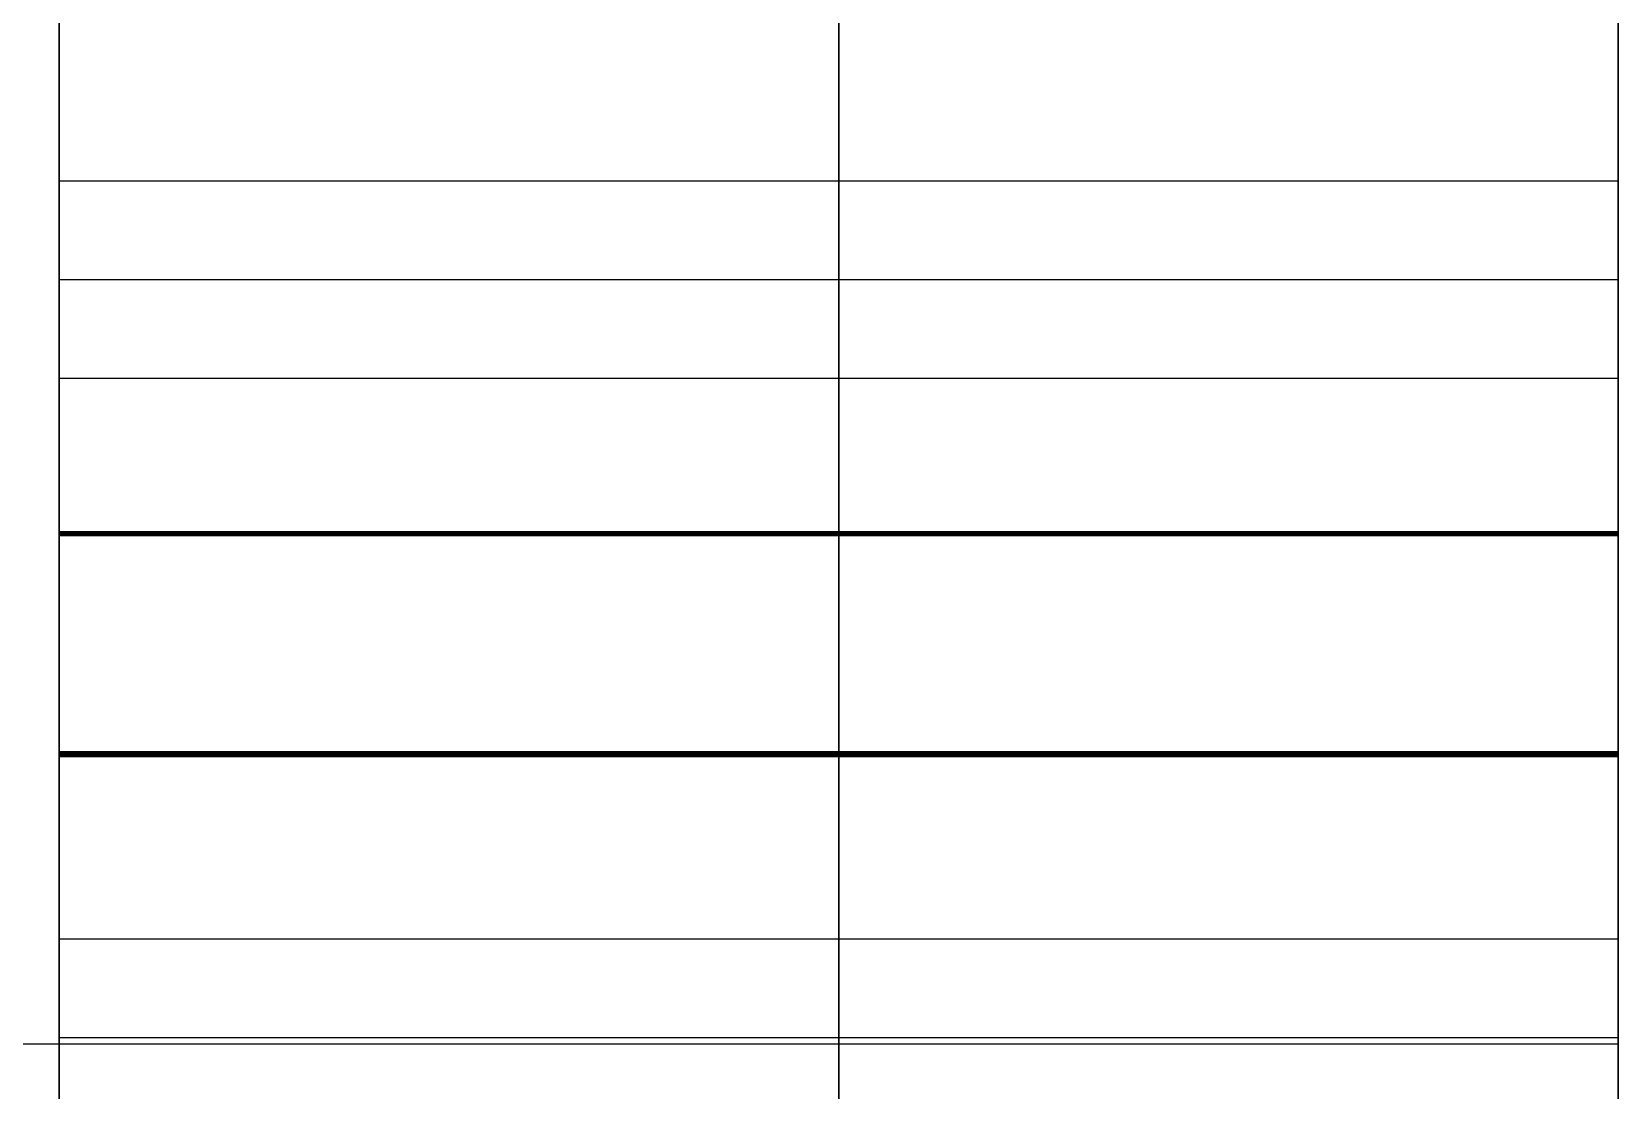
# Model space of a CAD drawing. Header units: millimetres. Extents: x -85 to 1059, y -155 to 155.
# Drawn here: x 1000.39 to 1007, y -6.19 to -1.78 of the extents above; entities that cross this region are included whole.
import ezdxf

# ---------------------------------------------------------------- set-up
doc = ezdxf.new("R2010")
doc.units = ezdxf.units.MM
doc.header["$MEASUREMENT"] = 0
doc.layers.add('Default', color=7, linetype='Continuous', true_color=0x000000)

msp = doc.modelspace()

# ---------------------------------------------------------------- linework, layer by layer
at = {"layer": 'Default'}
msp.add_line((1007, -6), (1007, -11), dxfattribs=at)
for points, degree, knots in [([(1000.5, 0.0018, 150.0005), (1000.5, 82.8446, 150.0005), (1000.5, 150.0018, 82.8432), (1000.5, 150.0018, 0.0004), (1000.5, 150.0018, -82.8427), (1000.5, 82.8446, -150), (1000.5, 0.0018, -150), (1000.5, -82.8411, -150), (1000.5, -149.9983, -82.8427), (1000.5, -149.9983, 0.0004), (1000.5, -149.9983, 82.8432), (1000.5, -82.8411, 150.0005), (1000.5, 0.0018, 150.0005)], 3, [-5, -5, -5, -5, -4, -4, -4, -3, -3, -3, -2, -2, -2, -1, -1, -1, -1]), ([(1000.5, 0.3488, 139.7504), (1000.5, -76.9709, 139.7504), (1000.5, -139.6511, 77.0702), (1000.5, -139.6511, -0.2498), (1000.5, -139.6511, -77.5699), (1000.5, -76.9709, -140.2497), (1000.5, 0.3488, -140.2497), (1000.5, 77.6689, -140.2497), (1000.5, 140.349, -77.5699), (1000.5, 140.349, -0.2498), (1000.5, 140.349, 77.0702), (1000.5, 77.6689, 139.7504), (1000.5, 0.3488, 139.7504)], 3, [20636, 20636, 20636, 20636, 20637, 20637, 20637, 20638, 20638, 20638, 20639, 20639, 20639, 20640, 20640, 20640, 20640]), ([(1007, 0.3488, 139.7504), (1007, -76.9709, 139.7504), (1007, -139.6511, 77.0702), (1007, -139.6511, -0.2498), (1007, -139.6511, -77.5699), (1007, -76.9709, -140.2497), (1007, 0.3488, -140.2497), (1007, 77.6689, -140.2497), (1007, 140.349, -77.5699), (1007, 140.349, -0.2498), (1007, 140.349, 77.0702), (1007, 77.6689, 139.7504), (1007, 0.3488, 139.7504)], 3, [20636, 20636, 20636, 20636, 20637, 20637, 20637, 20638, 20638, 20638, 20639, 20639, 20639, 20640, 20640, 20640, 20640]), ([(1000.5, 0.0018, 140.0004), (1000.5, -77.318, 140.0004), (1000.5, -139.9981, 77.3202), (1000.5, -139.9981, 0.0002), (1000.5, -139.9981, -77.3199), (1000.5, -77.318, -139.9997), (1000.5, 0.0018, -139.9997), (1000.5, 77.3215, -139.9997), (1000.5, 140.002, -77.3199), (1000.5, 140.002, 0.0002), (1000.5, 140.002, 77.3202), (1000.5, 77.3215, 140.0004), (1000.5, 0.0018, 140.0004)], 3, [-1, -1, -1, -1, 0, 0, 0, 1, 1, 1, 2, 2, 2, 3, 3, 3, 3]), ([(1003.75, 0.0018, 140.0004), (1003.75, -77.318, 140.0004), (1003.75, -139.9981, 77.3202), (1003.75, -139.9981, 0.0002), (1003.75, -139.9981, -77.3199), (1003.75, -77.318, -139.9997), (1003.75, 0.0018, -139.9997), (1003.75, 77.3215, -139.9997), (1003.75, 140.002, -77.3199), (1003.75, 140.002, 0.0002), (1003.75, 140.002, 77.3202), (1003.75, 77.3215, 140.0004), (1003.75, 0.0018, 140.0004)], 3, [-1, -1, -1, -1, 0, 0, 0, 1, 1, 1, 2, 2, 2, 3, 3, 3, 3]), ([(1007, 0.0018, 140.0004), (1007, -77.318, 140.0004), (1007, -139.9981, 77.3202), (1007, -139.9981, 0.0002), (1007, -139.9981, -77.3199), (1007, -77.318, -139.9997), (1007, 0.0018, -139.9997), (1007, 77.3215, -139.9997), (1007, 140.002, -77.3199), (1007, 140.002, 0.0002), (1007, 140.002, 77.3202), (1007, 77.3215, 140.0004), (1007, 0.0018, 140.0004)], 3, [-1, -1, -1, -1, 0, 0, 0, 1, 1, 1, 2, 2, 2, 3, 3, 3, 3]), ([(1007, 124.0322, 15.6482), (1007, 116.3332, 77.2989), (1007, 63.7379, 125.0004), (1007, 0.0019, 125.0004), (1007, -17.5054, 125.0004), (1007, -34.1724, 121.4011), (1007, -49.2988, 114.9022)], 3, [595.378082, 595.378082, 595.378082, 595.378082, 596.378082, 596.378082, 596.378082, 597.378082, 597.378082, 597.378082, 597.378082]), ([(1007, -49.627, -114.76), (1007, -34.4135, -121.3481), (1007, -17.6322, -124.9994), (1007, 0.0018, -124.9994), (1007, 63.676, -124.9994), (1007, 116.2304, -77.3892), (1007, 124.0095, -15.8252)], 3, [1200.555169, 1200.555169, 1200.555169, 1200.555169, 1201.555169, 1201.555169, 1201.555169, 1202.555169, 1202.555169, 1202.555169, 1202.555169]), ([(1007, 0.0018, 11.1001), (1007, -6.1285, 11.1001), (1007, -11.098, 6.1305), (1007, -11.098, -0.0001), (1007, -11.098, -6.1303), (1007, -6.1285, -11.0999), (1007, 0.0018, -11.0999), (1007, 6.132, -11.0999), (1007, 11.1019, -6.1303), (1007, 11.1019, -0.0001), (1007, 11.1019, 6.1305), (1007, 6.132, 11.1001), (1007, 0.0018, 11.1001)], 3, [1795.564678, 1795.564678, 1795.564678, 1795.564678, 1796.564678, 1796.564678, 1796.564678, 1797.564678, 1797.564678, 1797.564678, 1798.564678, 1798.564678, 1798.564678, 1799.564678, 1799.564678, 1799.564678, 1799.564678]), ([(1000.5, -2.4011, 154.7225), (1000.5, -2.3979, 154.7138), (1000.5, -2.3947, 154.7052), (1000.5, -2.3755, 154.6549), (1000.5, -2.3563, 154.6047), (1000.5, -2.3374, 154.5547), (1000.5, -2.3185, 154.5048), (1000.5, -2.2998, 154.4551), (1000.5, -2.2811, 154.4053), (1000.5, -2.2626, 154.3558), (1000.5, -2.2441, 154.3062), (1000.5, -2.2257, 154.2573), (1000.5, -2.2074, 154.2085), (1000.5, -2.1896, 154.1594), (1000.5, -2.1718, 154.1104), (1000.5, -2.1538, 154.0616), (1000.5, -2.1358, 154.0127), (1000.5, -2.118, 153.9645), (1000.5, -2.1002, 153.9164), (1000.5, -2.0829, 153.8681), (1000.5, -2.0656, 153.8197), (1000.5, -2.0481, 153.7719), (1000.5, -2.0307, 153.7241), (1000.5, -2.0137, 153.6761), (1000.5, -1.9968, 153.6282), (1000.5, -1.9799, 153.5807), (1000.5, -1.9629, 153.5333), (1000.5, -1.9463, 153.4863), (1000.5, -1.9298, 153.4394), (1000.5, -1.9132, 153.3923), (1000.5, -1.8966, 153.3452), (1000.5, -1.8804, 153.2987), (1000.5, -1.8641, 153.2521), (1000.5, -1.8481, 153.2055), (1000.5, -1.832, 153.159), (1000.5, -1.8162, 153.1128), (1000.5, -1.8003, 153.0665), (1000.5, -1.7844, 153.0209), (1000.5, -1.7685, 152.9752), (1000.5, -1.753, 152.9293), (1000.5, -1.7375, 152.8835), (1000.5, -1.7221, 152.8379), (1000.5, -1.7068, 152.7924), (1000.5, -1.6939, 152.7538), (1000.5, -1.6811, 152.7152)], 2, [2, 2, 2, 3, 3, 4, 4, 5, 5, 6, 6, 7, 7, 8, 8, 9, 9, 10, 10, 11, 11, 12, 12, 13, 13, 14, 14, 15, 15, 16, 16, 17, 17, 18, 18, 19, 19, 20, 20, 21, 21, 22, 22, 23, 23, 24, 24, 24]), ([(1000.5, -1.6811, -153.2151), (1000.5, -1.6939, -153.2536), (1000.5, -1.7068, -153.292), (1000.5, -1.7221, -153.3375), (1000.5, -1.7375, -153.383), (1000.5, -1.753, -153.4287), (1000.5, -1.7685, -153.4744), (1000.5, -1.7844, -153.5203), (1000.5, -1.8003, -153.5661), (1000.5, -1.8162, -153.6125), (1000.5, -1.832, -153.6589), (1000.5, -1.8481, -153.7051), (1000.5, -1.8641, -153.7513), (1000.5, -1.8804, -153.7981), (1000.5, -1.8966, -153.8448), (1000.5, -1.9132, -153.8918), (1000.5, -1.9298, -153.9387), (1000.5, -1.9463, -153.9859), (1000.5, -1.9629, -154.0332), (1000.5, -1.9799, -154.0807), (1000.5, -1.9968, -154.1281), (1000.5, -2.0137, -154.1757), (1000.5, -2.0307, -154.2234), (1000.5, -2.0481, -154.2713), (1000.5, -2.0656, -154.3193), (1000.5, -2.0829, -154.3675), (1000.5, -2.1002, -154.4156), (1000.5, -2.118, -154.464), (1000.5, -2.1358, -154.5123), (1000.5, -2.1538, -154.5611), (1000.5, -2.1718, -154.61), (1000.5, -2.1896, -154.6589), (1000.5, -2.2074, -154.7077), (1000.5, -2.2257, -154.7568), (1000.5, -2.2441, -154.8058), (1000.5, -2.2626, -154.8554), (1000.5, -2.2811, -154.9049), (1000.5, -2.2998, -154.9547), (1000.5, -2.3185, -155.0044), (1000.5, -2.3374, -155.0543), (1000.5, -2.3563, -155.1042), (1000.5, -2.3755, -155.1543), (1000.5, -2.3947, -155.2044), (1000.5, -2.3979, -155.2131), (1000.5, -2.4011, -155.2217)], 2, [10430, 10430, 10430, 10431, 10431, 10432, 10432, 10433, 10433, 10434, 10434, 10435, 10435, 10436, 10436, 10437, 10437, 10438, 10438, 10439, 10439, 10440, 10440, 10441, 10441, 10442, 10442, 10443, 10443, 10444, 10444, 10445, 10445, 10446, 10446, 10447, 10447, 10448, 10448, 10449, 10449, 10450, 10450, 10451, 10451, 10452, 10452, 10452]), ([(1007, -2.4011, 154.7225), (1007, -2.3979, 154.7138), (1007, -2.3947, 154.7052), (1007, -2.3755, 154.6549), (1007, -2.3563, 154.6047), (1007, -2.3374, 154.5547), (1007, -2.3185, 154.5048), (1007, -2.2998, 154.4551), (1007, -2.2811, 154.4053), (1007, -2.2626, 154.3558), (1007, -2.2441, 154.3062), (1007, -2.2257, 154.2573), (1007, -2.2074, 154.2085), (1007, -2.1896, 154.1594), (1007, -2.1718, 154.1104), (1007, -2.1538, 154.0616), (1007, -2.1358, 154.0127), (1007, -2.118, 153.9645), (1007, -2.1002, 153.9164), (1007, -2.0829, 153.8681), (1007, -2.0656, 153.8197), (1007, -2.0481, 153.7719), (1007, -2.0307, 153.7241), (1007, -2.0137, 153.6761), (1007, -1.9968, 153.6282), (1007, -1.9799, 153.5807), (1007, -1.9629, 153.5333), (1007, -1.9463, 153.4863), (1007, -1.9298, 153.4394), (1007, -1.9132, 153.3923), (1007, -1.8966, 153.3452), (1007, -1.8804, 153.2987), (1007, -1.8641, 153.2521), (1007, -1.8481, 153.2055), (1007, -1.832, 153.159), (1007, -1.8162, 153.1128), (1007, -1.8003, 153.0665), (1007, -1.7844, 153.0209), (1007, -1.7685, 152.9752), (1007, -1.753, 152.9293), (1007, -1.7375, 152.8835), (1007, -1.7221, 152.8379), (1007, -1.7068, 152.7924), (1007, -1.6939, 152.7538), (1007, -1.6811, 152.7152)], 2, [2, 2, 2, 3, 3, 4, 4, 5, 5, 6, 6, 7, 7, 8, 8, 9, 9, 10, 10, 11, 11, 12, 12, 13, 13, 14, 14, 15, 15, 16, 16, 17, 17, 18, 18, 19, 19, 20, 20, 21, 21, 22, 22, 23, 23, 24, 24, 24]), ([(1007, -1.6811, -153.2151), (1007, -1.6939, -153.2536), (1007, -1.7068, -153.292), (1007, -1.7221, -153.3375), (1007, -1.7375, -153.383), (1007, -1.753, -153.4287), (1007, -1.7685, -153.4744), (1007, -1.7844, -153.5203), (1007, -1.8003, -153.5661), (1007, -1.8162, -153.6125), (1007, -1.832, -153.6589), (1007, -1.8481, -153.7051), (1007, -1.8641, -153.7513), (1007, -1.8804, -153.7981), (1007, -1.8966, -153.8448), (1007, -1.9132, -153.8918), (1007, -1.9298, -153.9387), (1007, -1.9463, -153.9859), (1007, -1.9629, -154.0332), (1007, -1.9799, -154.0807), (1007, -1.9968, -154.1281), (1007, -2.0137, -154.1757), (1007, -2.0307, -154.2234), (1007, -2.0481, -154.2713), (1007, -2.0656, -154.3193), (1007, -2.0829, -154.3675), (1007, -2.1002, -154.4156), (1007, -2.118, -154.464), (1007, -2.1358, -154.5123), (1007, -2.1538, -154.5611), (1007, -2.1718, -154.61), (1007, -2.1896, -154.6589), (1007, -2.2074, -154.7077), (1007, -2.2257, -154.7568), (1007, -2.2441, -154.8058), (1007, -2.2626, -154.8554), (1007, -2.2811, -154.9049), (1007, -2.2998, -154.9547), (1007, -2.3185, -155.0044), (1007, -2.3374, -155.0543), (1007, -2.3563, -155.1042), (1007, -2.3755, -155.1543), (1007, -2.3947, -155.2044), (1007, -2.3979, -155.2131), (1007, -2.4011, -155.2217)], 2, [10430, 10430, 10430, 10431, 10431, 10432, 10432, 10433, 10433, 10434, 10434, 10435, 10435, 10436, 10436, 10437, 10437, 10438, 10438, 10439, 10439, 10440, 10440, 10441, 10441, 10442, 10442, 10443, 10443, 10444, 10444, 10445, 10445, 10446, 10446, 10447, 10447, 10448, 10448, 10449, 10449, 10450, 10450, 10451, 10451, 10452, 10452, 10452]), ([(1000.5, -3.2241, -155.2051), (1000.5, -3.2271, -155.1963), (1000.5, -3.2301, -155.1875), (1000.5, -3.247, -155.1365), (1000.5, -3.264, -155.0856), (1000.5, -3.2809, -155.0349), (1000.5, -3.2978, -154.9843), (1000.5, -3.3146, -154.9339), (1000.5, -3.3313, -154.8834), (1000.5, -3.3477, -154.8333), (1000.5, -3.3642, -154.7832), (1000.5, -3.3804, -154.7333), (1000.5, -3.3966, -154.6834), (1000.5, -3.4128, -154.6338), (1000.5, -3.4291, -154.5843), (1000.5, -3.4449, -154.5349), (1000.5, -3.4608, -154.4855), (1000.5, -3.4763, -154.4364), (1000.5, -3.4919, -154.3874), (1000.5, -3.5074, -154.3385), (1000.5, -3.5229, -154.2897), (1000.5, -3.5384, -154.241), (1000.5, -3.5539, -154.1923), (1000.5, -3.5689, -154.144), (1000.5, -3.5839, -154.0957), (1000.5, -3.5988, -154.0475), (1000.5, -3.6136, -153.9993), (1000.5, -3.6284, -153.9515), (1000.5, -3.6432, -153.9037), (1000.5, -3.6578, -153.8561), (1000.5, -3.6725, -153.8085), (1000.5, -3.6868, -153.7612), (1000.5, -3.7011, -153.714), (1000.5, -3.7153, -153.6669), (1000.5, -3.7296, -153.6198), (1000.5, -3.7436, -153.5732), (1000.5, -3.7575, -153.5266), (1000.5, -3.7713, -153.4799), (1000.5, -3.785, -153.4331), (1000.5, -3.7986, -153.3869), (1000.5, -3.8122, -153.3407), (1000.5, -3.8256, -153.2947), (1000.5, -3.839, -153.2486), (1000.5, -3.8513, -153.2067), (1000.5, -3.8637, -153.1647)], 2, [10454, 10454, 10454, 10455.045455, 10455.045455, 10456.090909, 10456.090909, 10457.136364, 10457.136364, 10458.181818, 10458.181818, 10459.227273, 10459.227273, 10460.272727, 10460.272727, 10461.318182, 10461.318182, 10462.363636, 10462.363636, 10463.409091, 10463.409091, 10464.454545, 10464.454545, 10465.5, 10465.5, 10466.545455, 10466.545455, 10467.590909, 10467.590909, 10468.636364, 10468.636364, 10469.681818, 10469.681818, 10470.727273, 10470.727273, 10471.772727, 10471.772727, 10472.818182, 10472.818182, 10473.863636, 10473.863636, 10474.909091, 10474.909091, 10475.954545, 10475.954545, 10477, 10477, 10477]), ([(1000.5, -3.8637, 152.6651), (1000.5, -3.8513, 152.7071), (1000.5, -3.839, 152.749), (1000.5, -3.8256, 152.7953), (1000.5, -3.8122, 152.8415), (1000.5, -3.7986, 152.8877), (1000.5, -3.785, 152.9339), (1000.5, -3.7713, 152.9803), (1000.5, -3.7575, 153.0267), (1000.5, -3.7436, 153.0736), (1000.5, -3.7296, 153.1205), (1000.5, -3.7153, 153.1673), (1000.5, -3.7011, 153.214), (1000.5, -3.6868, 153.2616), (1000.5, -3.6725, 153.3093), (1000.5, -3.6578, 153.3567), (1000.5, -3.6432, 153.4042), (1000.5, -3.6284, 153.4521), (1000.5, -3.6136, 153.5001), (1000.5, -3.5988, 153.5479), (1000.5, -3.5839, 153.5957), (1000.5, -3.5689, 153.6444), (1000.5, -3.5539, 153.6931), (1000.5, -3.5384, 153.7416), (1000.5, -3.5229, 153.7901), (1000.5, -3.5074, 153.8388), (1000.5, -3.4919, 153.8875), (1000.5, -3.4763, 153.9367), (1000.5, -3.4608, 153.9859), (1000.5, -3.4449, 154.0351), (1000.5, -3.4291, 154.0843), (1000.5, -3.4128, 154.1339), (1000.5, -3.3966, 154.1834), (1000.5, -3.3804, 154.2335), (1000.5, -3.3642, 154.2836), (1000.5, -3.3477, 154.3339), (1000.5, -3.3313, 154.3842), (1000.5, -3.3146, 154.4344), (1000.5, -3.2978, 154.4847), (1000.5, -3.2809, 154.5353), (1000.5, -3.264, 154.586), (1000.5, -3.247, 154.6369), (1000.5, -3.2301, 154.6879), (1000.5, -3.2271, 154.6966), (1000.5, -3.2241, 154.7052)], 2, [20613, 20613, 20613, 20614.045455, 20614.045455, 20615.090909, 20615.090909, 20616.136364, 20616.136364, 20617.181818, 20617.181818, 20618.227273, 20618.227273, 20619.272727, 20619.272727, 20620.318182, 20620.318182, 20621.363636, 20621.363636, 20622.409091, 20622.409091, 20623.454545, 20623.454545, 20624.5, 20624.5, 20625.545455, 20625.545455, 20626.590909, 20626.590909, 20627.636364, 20627.636364, 20628.681818, 20628.681818, 20629.727273, 20629.727273, 20630.772727, 20630.772727, 20631.818182, 20631.818182, 20632.863636, 20632.863636, 20633.909091, 20633.909091, 20634.954545, 20634.954545, 20636, 20636, 20636]), ([(1007, -3.2241, -155.2051), (1007, -3.2271, -155.1963), (1007, -3.2301, -155.1875), (1007, -3.247, -155.1365), (1007, -3.264, -155.0856), (1007, -3.2809, -155.0349), (1007, -3.2978, -154.9843), (1007, -3.3146, -154.9339), (1007, -3.3313, -154.8834), (1007, -3.3477, -154.8333), (1007, -3.3642, -154.7832), (1007, -3.3804, -154.7333), (1007, -3.3966, -154.6834), (1007, -3.4128, -154.6338), (1007, -3.4291, -154.5843), (1007, -3.4449, -154.5349), (1007, -3.4608, -154.4855), (1007, -3.4763, -154.4364), (1007, -3.4919, -154.3874), (1007, -3.5074, -154.3385), (1007, -3.5229, -154.2897), (1007, -3.5384, -154.241), (1007, -3.5539, -154.1923), (1007, -3.5689, -154.144), (1007, -3.5839, -154.0957), (1007, -3.5988, -154.0475), (1007, -3.6136, -153.9993), (1007, -3.6284, -153.9515), (1007, -3.6432, -153.9037), (1007, -3.6578, -153.8561), (1007, -3.6725, -153.8085), (1007, -3.6868, -153.7612), (1007, -3.7011, -153.714), (1007, -3.7153, -153.6669), (1007, -3.7296, -153.6198), (1007, -3.7436, -153.5732), (1007, -3.7575, -153.5266), (1007, -3.7713, -153.4799), (1007, -3.785, -153.4331), (1007, -3.7986, -153.3869), (1007, -3.8122, -153.3407), (1007, -3.8256, -153.2947), (1007, -3.839, -153.2486), (1007, -3.8513, -153.2067), (1007, -3.8637, -153.1647)], 2, [10454, 10454, 10454, 10455.045455, 10455.045455, 10456.090909, 10456.090909, 10457.136364, 10457.136364, 10458.181818, 10458.181818, 10459.227273, 10459.227273, 10460.272727, 10460.272727, 10461.318182, 10461.318182, 10462.363636, 10462.363636, 10463.409091, 10463.409091, 10464.454545, 10464.454545, 10465.5, 10465.5, 10466.545455, 10466.545455, 10467.590909, 10467.590909, 10468.636364, 10468.636364, 10469.681818, 10469.681818, 10470.727273, 10470.727273, 10471.772727, 10471.772727, 10472.818182, 10472.818182, 10473.863636, 10473.863636, 10474.909091, 10474.909091, 10475.954545, 10475.954545, 10477, 10477, 10477]), ([(1007, -3.8637, 152.6651), (1007, -3.8513, 152.7071), (1007, -3.839, 152.749), (1007, -3.8256, 152.7953), (1007, -3.8122, 152.8415), (1007, -3.7986, 152.8877), (1007, -3.785, 152.9339), (1007, -3.7713, 152.9803), (1007, -3.7575, 153.0267), (1007, -3.7436, 153.0736), (1007, -3.7296, 153.1205), (1007, -3.7153, 153.1673), (1007, -3.7011, 153.214), (1007, -3.6868, 153.2616), (1007, -3.6725, 153.3093), (1007, -3.6578, 153.3567), (1007, -3.6432, 153.4042), (1007, -3.6284, 153.4521), (1007, -3.6136, 153.5001), (1007, -3.5988, 153.5479), (1007, -3.5839, 153.5957), (1007, -3.5689, 153.6444), (1007, -3.5539, 153.6931), (1007, -3.5384, 153.7416), (1007, -3.5229, 153.7901), (1007, -3.5074, 153.8388), (1007, -3.4919, 153.8875), (1007, -3.4763, 153.9367), (1007, -3.4608, 153.9859), (1007, -3.4449, 154.0351), (1007, -3.4291, 154.0843), (1007, -3.4128, 154.1339), (1007, -3.3966, 154.1834), (1007, -3.3804, 154.2335), (1007, -3.3642, 154.2836), (1007, -3.3477, 154.3339), (1007, -3.3313, 154.3842), (1007, -3.3146, 154.4344), (1007, -3.2978, 154.4847), (1007, -3.2809, 154.5353), (1007, -3.264, 154.586), (1007, -3.247, 154.6369), (1007, -3.2301, 154.6879), (1007, -3.2271, 154.6966), (1007, -3.2241, 154.7052)], 2, [20613, 20613, 20613, 20614.045455, 20614.045455, 20615.090909, 20615.090909, 20616.136364, 20616.136364, 20617.181818, 20617.181818, 20618.227273, 20618.227273, 20619.272727, 20619.272727, 20620.318182, 20620.318182, 20621.363636, 20621.363636, 20622.409091, 20622.409091, 20623.454545, 20623.454545, 20624.5, 20624.5, 20625.545455, 20625.545455, 20626.590909, 20626.590909, 20627.636364, 20627.636364, 20628.681818, 20628.681818, 20629.727273, 20629.727273, 20630.772727, 20630.772727, 20631.818182, 20631.818182, 20632.863636, 20632.863636, 20633.909091, 20633.909091, 20634.954545, 20634.954545, 20636, 20636, 20636]), ([(1000.5, -3.8637, -153.1647), (1000.5, -3.8647, -153.162), (1000.5, -3.8658, -153.1594), (1000.5, -3.8667, -153.1573), (1000.5, -3.8676, -153.1552)], 2, [10477, 10477, 10477, 10478, 10478, 10479, 10479, 10479]), ([(1000.5, -3.8799, -153.1414), (1000.5, -4.0272, -153.1372), (1000.5, -4.1745, -153.1329), (1000.5, -4.3306, -153.1282), (1000.5, -4.4867, -153.1234), (1000.5, -4.6338, -153.1186), (1000.5, -4.7809, -153.1139)], 2, [10485, 10485, 10485, 10486, 10486, 10487, 10487, 10488, 10488, 10488]), ([(1000.5, -4.7809, 152.6139), (1000.5, -4.6338, 152.6189), (1000.5, -4.4867, 152.6238), (1000.5, -4.3306, 152.6286), (1000.5, -4.1745, 152.6333), (1000.5, -4.0272, 152.6374), (1000.5, -3.8799, 152.6414)], 2, [20602, 20602, 20602, 20603, 20603, 20604, 20604, 20605, 20605, 20605]), ([(1007, -3.8637, -153.1647), (1007, -3.8647, -153.162), (1007, -3.8658, -153.1594), (1007, -3.8667, -153.1573), (1007, -3.8676, -153.1552)], 2, [10477, 10477, 10477, 10478, 10478, 10479, 10479, 10479]), ([(1007, -3.8799, -153.1414), (1007, -4.0272, -153.1372), (1007, -4.1745, -153.1329), (1007, -4.3306, -153.1282), (1007, -4.4867, -153.1234), (1007, -4.6338, -153.1186), (1007, -4.7809, -153.1139)], 2, [10485, 10485, 10485, 10486, 10486, 10487, 10487, 10488, 10488, 10488]), ([(1007, -4.7809, 152.6139), (1007, -4.6338, 152.6189), (1007, -4.4867, 152.6238), (1007, -4.3306, 152.6286), (1007, -4.1745, 152.6333), (1007, -4.0272, 152.6374), (1007, -3.8799, 152.6414)], 2, [20602, 20602, 20602, 20603, 20603, 20604, 20604, 20605, 20605, 20605]), ([(1000.5, -4.7897, 152.6203), (1000.5, -4.7887, 152.6192), (1000.5, -4.7876, 152.6182), (1000.5, -4.7866, 152.6171), (1000.5, -4.7855, 152.616)], 2, [20598, 20598, 20598, 20599, 20599, 20600, 20600, 20600]), ([(1000.5, -4.7989, -153.1361), (1000.5, -4.8137, -153.1772), (1000.5, -4.8285, -153.2183), (1000.5, -4.8448, -153.2635), (1000.5, -4.861, -153.3086), (1000.5, -4.8774, -153.3539), (1000.5, -4.8938, -153.3993), (1000.5, -4.9104, -153.445), (1000.5, -4.927, -153.4906), (1000.5, -4.9439, -153.5365), (1000.5, -4.9608, -153.5824), (1000.5, -4.9778, -153.6282), (1000.5, -4.9947, -153.6741), (1000.5, -5.0118, -153.7205), (1000.5, -5.0289, -153.7669), (1000.5, -5.0466, -153.8136), (1000.5, -5.0642, -153.8604), (1000.5, -5.0817, -153.9071), (1000.5, -5.0991, -153.9538), (1000.5, -5.1171, -154.0009), (1000.5, -5.1351, -154.048), (1000.5, -5.1531, -154.0955), (1000.5, -5.1711, -154.1429), (1000.5, -5.1892, -154.1904), (1000.5, -5.2074, -154.2378), (1000.5, -5.2261, -154.2858), (1000.5, -5.2448, -154.3338), (1000.5, -5.2633, -154.3818), (1000.5, -5.2819, -154.4297), (1000.5, -5.3007, -154.4781), (1000.5, -5.3196, -154.5264), (1000.5, -5.3387, -154.5749), (1000.5, -5.3577, -154.6234), (1000.5, -5.3769, -154.6723), (1000.5, -5.3962, -154.7211), (1000.5, -5.4159, -154.7702), (1000.5, -5.4357, -154.8192), (1000.5, -5.4552, -154.8684), (1000.5, -5.4748, -154.9176), (1000.5, -5.4948, -154.9672), (1000.5, -5.5147, -155.0168), (1000.5, -5.5348, -155.0665), (1000.5, -5.5549, -155.1162), (1000.5, -5.5584, -155.1249), (1000.5, -5.562, -155.1335)], 2, [10496, 10496, 10496, 10497.045455, 10497.045455, 10498.090909, 10498.090909, 10499.136364, 10499.136364, 10500.181818, 10500.181818, 10501.227273, 10501.227273, 10502.272727, 10502.272727, 10503.318182, 10503.318182, 10504.363636, 10504.363636, 10505.409091, 10505.409091, 10506.454545, 10506.454545, 10507.5, 10507.5, 10508.545455, 10508.545455, 10509.590909, 10509.590909, 10510.636364, 10510.636364, 10511.681818, 10511.681818, 10512.727273, 10512.727273, 10513.772727, 10513.772727, 10514.818182, 10514.818182, 10515.863636, 10515.863636, 10516.909091, 10516.909091, 10517.954545, 10517.954545, 10519, 10519, 10519]), ([(1000.5, -5.562, 154.6343), (1000.5, -5.5584, 154.6256), (1000.5, -5.5549, 154.617), (1000.5, -5.5348, 154.5671), (1000.5, -5.5147, 154.5172), (1000.5, -5.4948, 154.4676), (1000.5, -5.4748, 154.418), (1000.5, -5.4552, 154.3686), (1000.5, -5.4357, 154.3193), (1000.5, -5.4159, 154.2704), (1000.5, -5.3962, 154.2215), (1000.5, -5.3769, 154.1727), (1000.5, -5.3577, 154.1238), (1000.5, -5.3387, 154.0751), (1000.5, -5.3196, 154.0265), (1000.5, -5.3007, 153.9783), (1000.5, -5.2819, 153.9301), (1000.5, -5.2633, 153.8822), (1000.5, -5.2448, 153.8342), (1000.5, -5.2261, 153.7864), (1000.5, -5.2074, 153.7386), (1000.5, -5.1892, 153.691), (1000.5, -5.1711, 153.6433), (1000.5, -5.1531, 153.5959), (1000.5, -5.1351, 153.5484), (1000.5, -5.1171, 153.5015), (1000.5, -5.0991, 153.4546), (1000.5, -5.0817, 153.4077), (1000.5, -5.0642, 153.3608), (1000.5, -5.0466, 153.314), (1000.5, -5.0289, 153.2673), (1000.5, -5.0118, 153.2211), (1000.5, -4.9947, 153.1748), (1000.5, -4.9778, 153.1286), (1000.5, -4.9608, 153.0824), (1000.5, -4.9439, 153.0367), (1000.5, -4.927, 152.991), (1000.5, -4.9104, 152.9455), (1000.5, -4.8938, 152.9), (1000.5, -4.8774, 152.8545), (1000.5, -4.861, 152.809), (1000.5, -4.8448, 152.7639), (1000.5, -4.8285, 152.7187), (1000.5, -4.8148, 152.6804), (1000.5, -4.801, 152.6422)], 2, [20571, 20571, 20571, 20572, 20572, 20573, 20573, 20574, 20574, 20575, 20575, 20576, 20576, 20577, 20577, 20578, 20578, 20579, 20579, 20580, 20580, 20581, 20581, 20582, 20582, 20583, 20583, 20584, 20584, 20585, 20585, 20586, 20586, 20587, 20587, 20588, 20588, 20589, 20589, 20590, 20590, 20591, 20591, 20592, 20592, 20593, 20593, 20593]), ([(1007, -4.7897, 152.6203), (1007, -4.7887, 152.6192), (1007, -4.7876, 152.6182), (1007, -4.7866, 152.6171), (1007, -4.7855, 152.616)], 2, [20598, 20598, 20598, 20599, 20599, 20600, 20600, 20600]), ([(1007, -4.7989, -153.1361), (1007, -4.8137, -153.1772), (1007, -4.8285, -153.2183), (1007, -4.8448, -153.2635), (1007, -4.861, -153.3086), (1007, -4.8774, -153.3539), (1007, -4.8938, -153.3993), (1007, -4.9104, -153.445), (1007, -4.927, -153.4906), (1007, -4.9439, -153.5365), (1007, -4.9608, -153.5824), (1007, -4.9778, -153.6282), (1007, -4.9947, -153.6741), (1007, -5.0118, -153.7205), (1007, -5.0289, -153.7669), (1007, -5.0466, -153.8136), (1007, -5.0642, -153.8604), (1007, -5.0817, -153.9071), (1007, -5.0991, -153.9538), (1007, -5.1171, -154.0009), (1007, -5.1351, -154.048), (1007, -5.1531, -154.0955), (1007, -5.1711, -154.1429), (1007, -5.1892, -154.1904), (1007, -5.2074, -154.2378), (1007, -5.2261, -154.2858), (1007, -5.2448, -154.3338), (1007, -5.2633, -154.3818), (1007, -5.2819, -154.4297), (1007, -5.3007, -154.4781), (1007, -5.3196, -154.5264), (1007, -5.3387, -154.5749), (1007, -5.3577, -154.6234), (1007, -5.3769, -154.6723), (1007, -5.3962, -154.7211), (1007, -5.4159, -154.7702), (1007, -5.4357, -154.8192), (1007, -5.4552, -154.8684), (1007, -5.4748, -154.9176), (1007, -5.4948, -154.9672), (1007, -5.5147, -155.0168), (1007, -5.5348, -155.0665), (1007, -5.5549, -155.1162), (1007, -5.5584, -155.1249), (1007, -5.562, -155.1335)], 2, [10496, 10496, 10496, 10497.045455, 10497.045455, 10498.090909, 10498.090909, 10499.136364, 10499.136364, 10500.181818, 10500.181818, 10501.227273, 10501.227273, 10502.272727, 10502.272727, 10503.318182, 10503.318182, 10504.363636, 10504.363636, 10505.409091, 10505.409091, 10506.454545, 10506.454545, 10507.5, 10507.5, 10508.545455, 10508.545455, 10509.590909, 10509.590909, 10510.636364, 10510.636364, 10511.681818, 10511.681818, 10512.727273, 10512.727273, 10513.772727, 10513.772727, 10514.818182, 10514.818182, 10515.863636, 10515.863636, 10516.909091, 10516.909091, 10517.954545, 10517.954545, 10519, 10519, 10519]), ([(1007, -5.562, 154.6343), (1007, -5.5584, 154.6256), (1007, -5.5549, 154.617), (1007, -5.5348, 154.5671), (1007, -5.5147, 154.5172), (1007, -5.4948, 154.4676), (1007, -5.4748, 154.418), (1007, -5.4552, 154.3686), (1007, -5.4357, 154.3193), (1007, -5.4159, 154.2704), (1007, -5.3962, 154.2215), (1007, -5.3769, 154.1727), (1007, -5.3577, 154.1238), (1007, -5.3387, 154.0751), (1007, -5.3196, 154.0265), (1007, -5.3007, 153.9783), (1007, -5.2819, 153.9301), (1007, -5.2633, 153.8822), (1007, -5.2448, 153.8342), (1007, -5.2261, 153.7864), (1007, -5.2074, 153.7386), (1007, -5.1892, 153.691), (1007, -5.1711, 153.6433), (1007, -5.1531, 153.5959), (1007, -5.1351, 153.5484), (1007, -5.1171, 153.5015), (1007, -5.0991, 153.4546), (1007, -5.0817, 153.4077), (1007, -5.0642, 153.3608), (1007, -5.0466, 153.314), (1007, -5.0289, 153.2673), (1007, -5.0118, 153.2211), (1007, -4.9947, 153.1748), (1007, -4.9778, 153.1286), (1007, -4.9608, 153.0824), (1007, -4.9439, 153.0367), (1007, -4.927, 152.991), (1007, -4.9104, 152.9455), (1007, -4.8938, 152.9), (1007, -4.8774, 152.8545), (1007, -4.861, 152.809), (1007, -4.8448, 152.7639), (1007, -4.8285, 152.7187), (1007, -4.8148, 152.6804), (1007, -4.801, 152.6422)], 2, [20571, 20571, 20571, 20572, 20572, 20573, 20573, 20574, 20574, 20575, 20575, 20576, 20576, 20577, 20577, 20578, 20578, 20579, 20579, 20580, 20580, 20581, 20581, 20582, 20582, 20583, 20583, 20584, 20584, 20585, 20585, 20586, 20586, 20587, 20587, 20588, 20588, 20589, 20589, 20590, 20590, 20591, 20591, 20592, 20592, 20593, 20593, 20593])]:
    msp.add_open_spline(points, degree=degree, knots=knots, dxfattribs=at)
for points, knots in [([(1007, 0, -11), (1007, -11, -11), (1007, -11), (1007, -11, 11), (1007, 0, 11), (1007, 11, 11), (1007, 11), (1007, 11, -11), (1007, 0, -11)], [0, 0, 0, 17.27876, 17.27876, 34.557519, 34.557519, 51.836279, 51.836279, 69.115038, 69.115038, 69.115038]), ([(1007, 0, -6), (1007, -6, -6), (1007, -6), (1007, -6, 6), (1007, 0, 6), (1007, 6, 6), (1007, 6), (1007, 6, -6), (1007, 0, -6)], [0, 0, 0, 9.424778, 9.424778, 18.849556, 18.849556, 28.274334, 28.274334, 37.699112, 37.699112, 37.699112])]:
    msp.add_rational_spline(points, [1, 0.707106781187, 1, 0.707106781187, 1, 0.707106781187, 1, 0.707106781187, 1], degree=2, knots=knots, dxfattribs=at)
for points, degree in [([(1007, -49.8544, 114.6626), (1007, -32.5552, 84.6998), (1007, -15.2561, 54.737), (1007, 2.0431, 24.7742)], 3), ([(1007, 1.9703, -24.9234), (1007, -15.2051, -54.6721), (1007, -32.3804, -84.4208), (1007, -49.5558, -114.1694)], 3), ([(1007, -2.4011, 154.7225), (1003.75, -2.4011, 154.7225), (1000.5, -2.4011, 154.7225)], 2), ([(1000.5, -2.8128, 154.7182), (1000.5, -2.6069, 154.7204), (1000.5, -2.4011, 154.7225)], 2), ([(1007, -2.4011, -155.2217), (1003.75, -2.4011, -155.2217), (1000.5, -2.4011, -155.2217)], 2), ([(1000.5, -2.4011, -155.2217), (1000.5, -2.6069, -155.2196), (1000.5, -2.8128, -155.2175)], 2), ([(1007, -2.8128, 154.7182), (1007, -2.6069, 154.7204), (1007, -2.4011, 154.7225)], 2), ([(1007, -2.4011, -155.2217), (1007, -2.6069, -155.2196), (1007, -2.8128, -155.2175)], 2), ([(1007, -2.8128, 154.7182), (1003.75, -2.8128, 154.7182), (1000.5, -2.8128, 154.7182)], 2), ([(1000.5, -3.2241, 154.7052), (1000.5, -3.0184, 154.7117), (1000.5, -2.8128, 154.7182)], 2), ([(1007, -2.8128, -155.2175), (1003.75, -2.8128, -155.2175), (1000.5, -2.8128, -155.2175)], 2), ([(1000.5, -2.8128, -155.2175), (1000.5, -3.0184, -155.2113), (1000.5, -3.2241, -155.2051)], 2), ([(1007, -3.2241, 154.7052), (1007, -3.0184, 154.7117), (1007, -2.8128, 154.7182)], 2), ([(1007, -2.8128, -155.2175), (1007, -3.0184, -155.2113), (1007, -3.2241, -155.2051)], 2), ([(1007, -3.2241, 154.7052), (1003.75, -3.2241, 154.7052), (1000.5, -3.2241, 154.7052)], 2), ([(1007, -3.2241, -155.2051), (1003.75, -3.2241, -155.2051), (1000.5, -3.2241, -155.2051)], 2), ([(1007, -3.8637, -153.1647), (1003.75, -3.8637, -153.1647), (1000.5, -3.8637, -153.1647)], 2), ([(1007, -3.8637, 152.6651), (1003.75, -3.8637, 152.6651), (1000.5, -3.8637, 152.6651)], 2), ([(1000.5, -3.8658, 152.6601), (1000.5, -3.8647, 152.6626), (1000.5, -3.8637, 152.6651)], 2), ([(1007, -3.8658, 152.6601), (1003.75, -3.8658, 152.6601), (1000.5, -3.8658, 152.6601)], 2), ([(1000.5, -3.8676, 152.6552), (1000.5, -3.8667, 152.6577), (1000.5, -3.8658, 152.6601)], 2), ([(1007, -3.8676, -153.1552), (1003.75, -3.8676, -153.1552), (1000.5, -3.8676, -153.1552)], 2), ([(1000.5, -3.8676, -153.1552), (1000.5, -3.8686, -153.1532), (1000.5, -3.8697, -153.1513)], 2), ([(1007, -3.8676, 152.6552), (1003.75, -3.8676, 152.6552), (1000.5, -3.8676, 152.6552)], 2), ([(1000.5, -3.8697, 152.652), (1000.5, -3.8686, 152.6536), (1000.5, -3.8676, 152.6552)], 2), ([(1007, -3.8697, -153.1513), (1003.75, -3.8697, -153.1513), (1000.5, -3.8697, -153.1513)], 2), ([(1000.5, -3.8697, -153.1513), (1000.5, -3.8706, -153.1495), (1000.5, -3.8714, -153.1477)], 2), ([(1007, -3.8697, 152.652), (1003.75, -3.8697, 152.652), (1000.5, -3.8697, 152.652)], 2), ([(1000.5, -3.8714, 152.6485), (1000.5, -3.8706, 152.6503), (1000.5, -3.8697, 152.652)], 2), ([(1007, -3.8714, -153.1477), (1003.75, -3.8714, -153.1477), (1000.5, -3.8714, -153.1477)], 2), ([(1000.5, -3.8714, -153.1477), (1000.5, -3.8725, -153.1465), (1000.5, -3.8736, -153.1453)], 2), ([(1007, -3.8714, 152.6485), (1003.75, -3.8714, 152.6485), (1000.5, -3.8714, 152.6485)], 2), ([(1000.5, -3.8736, 152.6457), (1000.5, -3.8725, 152.6471), (1000.5, -3.8714, 152.6485)], 2), ([(1007, -3.8736, -153.1453), (1003.75, -3.8736, -153.1453), (1000.5, -3.8736, -153.1453)], 2), ([(1000.5, -3.8736, -153.1453), (1000.5, -3.8746, -153.1444), (1000.5, -3.8757, -153.1435)], 2), ([(1007, -3.8736, 152.6457), (1003.75, -3.8736, 152.6457), (1000.5, -3.8736, 152.6457)], 2), ([(1000.5, -3.8757, 152.6436), (1000.5, -3.8746, 152.6446), (1000.5, -3.8736, 152.6457)], 2), ([(1007, -3.8757, -153.1435), (1003.75, -3.8757, -153.1435), (1000.5, -3.8757, -153.1435)], 2), ([(1000.5, -3.8757, -153.1435), (1000.5, -3.8767, -153.1428), (1000.5, -3.8778, -153.1421)], 2), ([(1007, -3.8757, 152.6436), (1003.75, -3.8757, 152.6436), (1000.5, -3.8757, 152.6436)], 2), ([(1000.5, -3.8778, 152.6422), (1000.5, -3.8767, 152.6429), (1000.5, -3.8757, 152.6436)], 2), ([(1007, -3.8778, -153.1421), (1003.75, -3.8778, -153.1421), (1000.5, -3.8778, -153.1421)], 2), ([(1000.5, -3.8778, -153.1421), (1000.5, -3.8789, -153.1417), (1000.5, -3.8799, -153.1414)], 2), ([(1007, -3.8778, 152.6422), (1003.75, -3.8778, 152.6422), (1000.5, -3.8778, 152.6422)], 2), ([(1000.5, -3.8799, 152.6414), (1000.5, -3.8789, 152.6418), (1000.5, -3.8778, 152.6422)], 2), ([(1007, -3.8799, -153.1414), (1003.75, -3.8799, -153.1414), (1000.5, -3.8799, -153.1414)], 2), ([(1007, -3.8799, 152.6414), (1003.75, -3.8799, 152.6414), (1000.5, -3.8799, 152.6414)], 2), ([(1007, -3.8658, 152.6601), (1007, -3.8647, 152.6626), (1007, -3.8637, 152.6651)], 2), ([(1007, -3.8676, 152.6552), (1007, -3.8667, 152.6577), (1007, -3.8658, 152.6601)], 2), ([(1007, -3.8676, -153.1552), (1007, -3.8686, -153.1532), (1007, -3.8697, -153.1513)], 2), ([(1007, -3.8697, 152.652), (1007, -3.8686, 152.6536), (1007, -3.8676, 152.6552)], 2), ([(1007, -3.8697, -153.1513), (1007, -3.8706, -153.1495), (1007, -3.8714, -153.1477)], 2), ([(1007, -3.8714, 152.6485), (1007, -3.8706, 152.6503), (1007, -3.8697, 152.652)], 2), ([(1007, -3.8714, -153.1477), (1007, -3.8725, -153.1465), (1007, -3.8736, -153.1453)], 2), ([(1007, -3.8736, 152.6457), (1007, -3.8725, 152.6471), (1007, -3.8714, 152.6485)], 2), ([(1007, -3.8736, -153.1453), (1007, -3.8746, -153.1444), (1007, -3.8757, -153.1435)], 2), ([(1007, -3.8757, 152.6436), (1007, -3.8746, 152.6446), (1007, -3.8736, 152.6457)], 2), ([(1007, -3.8757, -153.1435), (1007, -3.8767, -153.1428), (1007, -3.8778, -153.1421)], 2), ([(1007, -3.8778, 152.6422), (1007, -3.8767, 152.6429), (1007, -3.8757, 152.6436)], 2), ([(1007, -3.8778, -153.1421), (1007, -3.8789, -153.1417), (1007, -3.8799, -153.1414)], 2), ([(1007, -3.8799, 152.6414), (1007, -3.8789, 152.6418), (1007, -3.8778, 152.6422)], 2), ([(1007, -4.7809, -153.1139), (1003.75, -4.7809, -153.1139), (1000.5, -4.7809, -153.1139)], 2), ([(1000.5, -4.7809, -153.1139), (1000.5, -4.782, -153.1142), (1000.5, -4.783, -153.1146)], 2), ([(1007, -4.7809, 152.6139), (1003.75, -4.7809, 152.6139), (1000.5, -4.7809, 152.6139)], 2), ([(1000.5, -4.783, 152.6146), (1000.5, -4.782, 152.6143), (1000.5, -4.7809, 152.6139)], 2), ([(1007, -4.783, -153.1146), (1003.75, -4.783, -153.1146), (1000.5, -4.783, -153.1146)], 2), ([(1000.5, -4.783, -153.1146), (1000.5, -4.7843, -153.1149), (1000.5, -4.7855, -153.1153)], 2), ([(1007, -4.783, 152.6146), (1003.75, -4.783, 152.6146), (1000.5, -4.783, 152.6146)], 2), ([(1000.5, -4.7855, 152.616), (1000.5, -4.7843, 152.6153), (1000.5, -4.783, 152.6146)], 2), ([(1007, -4.7855, -153.1153), (1003.75, -4.7855, -153.1153), (1000.5, -4.7855, -153.1153)], 2), ([(1000.5, -4.7855, -153.1153), (1000.5, -4.7866, -153.1163), (1000.5, -4.7876, -153.1174)], 2), ([(1007, -4.7855, 152.616), (1003.75, -4.7855, 152.616), (1000.5, -4.7855, 152.616)], 2), ([(1007, -4.7876, -153.1174), (1003.75, -4.7876, -153.1174), (1000.5, -4.7876, -153.1174)], 2), ([(1000.5, -4.7876, -153.1174), (1000.5, -4.7887, -153.1186), (1000.5, -4.7897, -153.1199)], 2), ([(1007, -4.7897, -153.1199), (1003.75, -4.7897, -153.1199), (1000.5, -4.7897, -153.1199)], 2), ([(1000.5, -4.7897, -153.1199), (1000.5, -4.7908, -153.1215), (1000.5, -4.7918, -153.123)], 2), ([(1007, -4.7897, 152.6203), (1003.75, -4.7897, 152.6203), (1000.5, -4.7897, 152.6203)], 2), ([(1000.5, -4.7918, 152.6238), (1000.5, -4.7908, 152.622), (1000.5, -4.7897, 152.6203)], 2), ([(1007, -4.7918, -153.123), (1003.75, -4.7918, -153.123), (1000.5, -4.7918, -153.123)], 2), ([(1000.5, -4.7918, -153.123), (1000.5, -4.7929, -153.125), (1000.5, -4.794, -153.1269)], 2), ([(1007, -4.7918, 152.6238), (1003.75, -4.7918, 152.6238), (1000.5, -4.7918, 152.6238)], 2), ([(1000.5, -4.794, 152.627), (1000.5, -4.7929, 152.6254), (1000.5, -4.7918, 152.6238)], 2), ([(1007, -4.794, -153.1269), (1003.75, -4.794, -153.1269), (1000.5, -4.794, -153.1269)], 2), ([(1000.5, -4.794, -153.1269), (1000.5, -4.7952, -153.129), (1000.5, -4.7964, -153.1312)], 2), ([(1007, -4.794, 152.627), (1003.75, -4.794, 152.627), (1000.5, -4.794, 152.627)], 2), ([(1000.5, -4.7964, 152.6312), (1000.5, -4.7952, 152.6291), (1000.5, -4.794, 152.627)], 2), ([(1007, -4.7964, -153.1312), (1003.75, -4.7964, -153.1312), (1000.5, -4.7964, -153.1312)], 2), ([(1000.5, -4.7964, -153.1312), (1000.5, -4.7977, -153.1336), (1000.5, -4.7989, -153.1361)], 2), ([(1007, -4.7964, 152.6312), (1003.75, -4.7964, 152.6312), (1000.5, -4.7964, 152.6312)], 2), ([(1000.5, -4.7989, 152.6369), (1000.5, -4.7977, 152.634), (1000.5, -4.7964, 152.6312)], 2), ([(1007, -4.7989, -153.1361), (1003.75, -4.7989, -153.1361), (1000.5, -4.7989, -153.1361)], 2), ([(1007, -4.7989, 152.6369), (1003.75, -4.7989, 152.6369), (1000.5, -4.7989, 152.6369)], 2), ([(1000.5, -4.801, 152.6422), (1000.5, -4.8, 152.6395), (1000.5, -4.7989, 152.6369)], 2), ([(1007, -4.801, 152.6422), (1003.75, -4.801, 152.6422), (1000.5, -4.801, 152.6422)], 2), ([(1007, -4.7809, -153.1139), (1007, -4.782, -153.1142), (1007, -4.783, -153.1146)], 2), ([(1007, -4.783, 152.6146), (1007, -4.782, 152.6143), (1007, -4.7809, 152.6139)], 2), ([(1007, -4.783, -153.1146), (1007, -4.7843, -153.1149), (1007, -4.7855, -153.1153)], 2), ([(1007, -4.7855, 152.616), (1007, -4.7843, 152.6153), (1007, -4.783, 152.6146)], 2), ([(1007, -4.7855, -153.1153), (1007, -4.7866, -153.1163), (1007, -4.7876, -153.1174)], 2), ([(1007, -4.7876, -153.1174), (1007, -4.7887, -153.1186), (1007, -4.7897, -153.1199)], 2), ([(1007, -4.7897, -153.1199), (1007, -4.7908, -153.1215), (1007, -4.7918, -153.123)], 2), ([(1007, -4.7918, 152.6238), (1007, -4.7908, 152.622), (1007, -4.7897, 152.6203)], 2), ([(1007, -4.7918, -153.123), (1007, -4.7929, -153.125), (1007, -4.794, -153.1269)], 2), ([(1007, -4.794, 152.627), (1007, -4.7929, 152.6254), (1007, -4.7918, 152.6238)], 2), ([(1007, -4.794, -153.1269), (1007, -4.7952, -153.129), (1007, -4.7964, -153.1312)], 2), ([(1007, -4.7964, 152.6312), (1007, -4.7952, 152.6291), (1007, -4.794, 152.627)], 2), ([(1007, -4.7964, -153.1312), (1007, -4.7977, -153.1336), (1007, -4.7989, -153.1361)], 2), ([(1007, -4.7989, 152.6369), (1007, -4.7977, 152.634), (1007, -4.7964, 152.6312)], 2), ([(1007, -4.801, 152.6422), (1007, -4.8, 152.6395), (1007, -4.7989, 152.6369)], 2), ([(1007, -5.562, -155.1335), (1003.75, -5.562, -155.1335), (1000.5, -5.562, -155.1335)], 2), ([(1000.5, -5.562, -155.1335), (1000.5, -5.7676, -155.1272), (1000.5, -5.9733, -155.1208)], 2), ([(1007, -5.562, 154.6343), (1003.75, -5.562, 154.6343), (1000.5, -5.562, 154.6343)], 2), ([(1000.5, -5.9733, 154.6212), (1000.5, -5.7676, 154.6278), (1000.5, -5.562, 154.6343)], 2), ([(1007, -5.562, -155.1335), (1007, -5.7676, -155.1272), (1007, -5.9733, -155.1208)], 2), ([(1007, -5.9733, 154.6212), (1007, -5.7676, 154.6278), (1007, -5.562, 154.6343)], 2), ([(1007, -6), (991, -6), (975, -6)], 2), ([(1007, -5.9733, -155.1208), (1003.75, -5.9733, -155.1208), (1000.5, -5.9733, -155.1208)], 2), ([(1000.5, -5.9733, -155.1208), (1000.5, -6.1788, -155.1102), (1000.5, -6.3843, -155.0997)], 2), ([(1007, -5.9733, 154.6212), (1003.75, -5.9733, 154.6212), (1000.5, -5.9733, 154.6212)], 2), ([(1000.5, -6.3843, 154.6004), (1000.5, -6.1788, 154.6108), (1000.5, -5.9733, 154.6212)], 2), ([(1007, -5.9733, -155.1208), (1007, -6.1788, -155.1102), (1007, -6.3843, -155.0997)], 2), ([(1007, -6.3843, 154.6004), (1007, -6.1788, 154.6108), (1007, -5.9733, 154.6212)], 2)]:
    msp.add_open_spline(points, degree=degree, dxfattribs=at)

doc.saveas('drawing.dxf')
